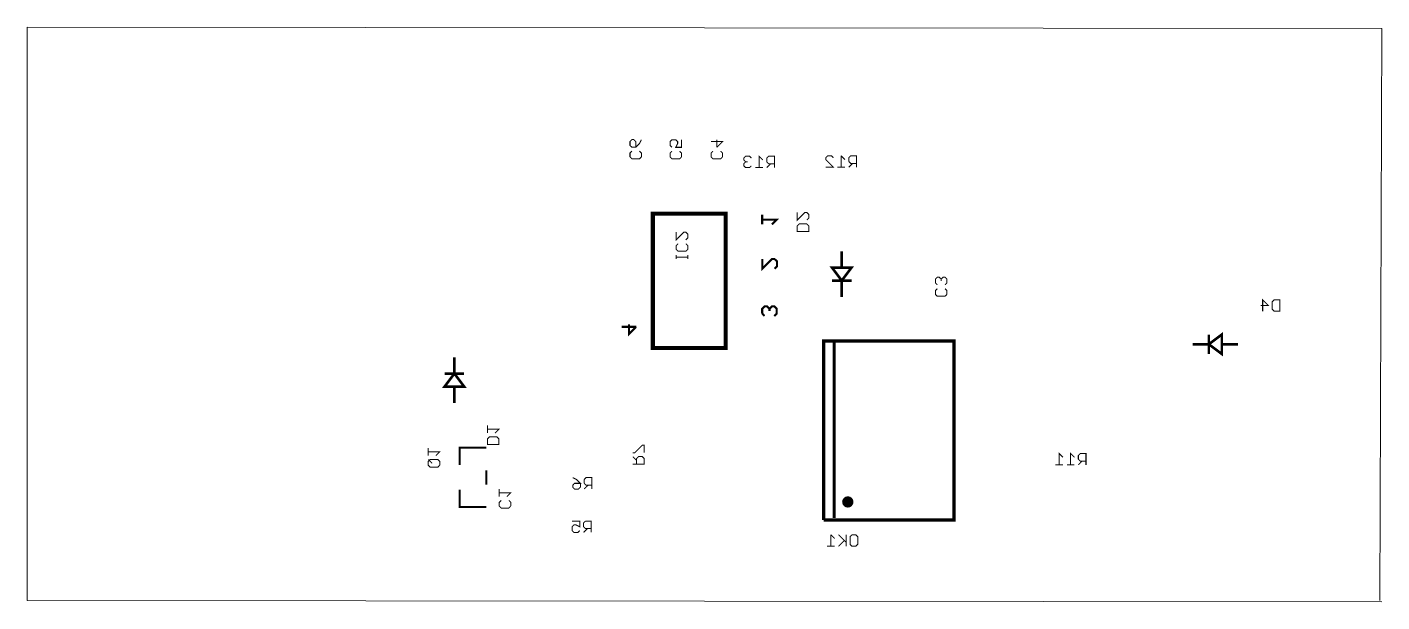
# Model space of a CAD drawing. Header units: millimetres. Extents: x 0.46 to 3.06, y 0.28 to 1.39.
import ezdxf

# ---------------------------------------------------------------- set-up
doc = ezdxf.new("R2010")
doc.units = ezdxf.units.MM
doc.layers.get('0').update_dxf_attribs({"linetype": 'CONTINUOUS', "lineweight": 0})
doc.layers.add('TRACTOR_BPLC', color=254, linetype='CONTINUOUS', lineweight=0)

# ---------------------------------------------------------------- blocks, each defined once
blk = doc.blocks.new('ROUND_27')
h = blk.add_hatch(color=256)
edge = h.paths.add_edge_path(flags=0)
edge.add_arc((0, 0), 0.0109, 0, 360)

msp = doc.modelspace()

# ---------------------------------------------------------------- linework, layer by layer
at = {"layer": 'TRACTOR_BPLC'}
for points in [[(3.059, 0.2862), (3.0628, 1.3864), (0.4606, 1.3889), (0.4606, 0.2862)], [(0.4606, 0.2862), (3.0628, 0.2836)]]:
    msp.add_lwpolyline(points, dxfattribs=at)
at = {"layer": 'TRACTOR_BPLC', "lineweight": 211}
for points, const_width in [([(1.6223, 1.1578), (1.6186, 1.1614), (1.6186, 1.1688), (1.6223, 1.1725), (1.6259, 1.1725), (1.6296, 1.1688), (1.6296, 1.1578), (1.6223, 1.1578)], 0.002), ([(1.6296, 1.1578), (1.6369, 1.1651), (1.6406, 1.1725)], 0.002), ([(1.6992, 1.1577), (1.6956, 1.1613), (1.6956, 1.1687), (1.6992, 1.1723), (1.7066, 1.1723), (1.7102, 1.1687), (1.7102, 1.165), (1.7066, 1.1577), (1.7176, 1.1577), (1.7176, 1.1723)], 0.002), ([(1.7853, 1.1577), (1.7853, 1.1724)], 0.002), ([(1.6406, 1.1393), (1.6369, 1.1357), (1.6223, 1.1357), (1.6186, 1.1393), (1.6186, 1.1467), (1.6223, 1.1504)], 0.002), ([(1.6369, 1.1504), (1.6406, 1.1467), (1.6406, 1.1393)], 0.002), ([(1.7176, 1.1392), (1.7139, 1.1356), (1.6992, 1.1356), (1.6956, 1.1392), (1.6956, 1.1466), (1.6992, 1.1502)], 0.002), ([(1.7139, 1.1502), (1.7176, 1.1466), (1.7176, 1.1392)], 0.002), ([(1.7743, 1.1688), (1.7963, 1.1688), (1.7853, 1.1577)], 0.002), ([(1.7963, 1.1393), (1.7926, 1.1356), (1.778, 1.1356), (1.7743, 1.1393), (1.7743, 1.1467), (1.778, 1.1503)], 0.002), ([(1.7926, 1.1503), (1.7963, 1.1467), (1.7963, 1.1393)], 0.002), ([(1.8518, 1.137), (1.8481, 1.1407), (1.8408, 1.1407), (1.8371, 1.137), (1.8371, 1.1334), (1.8408, 1.1297), (1.8371, 1.126), (1.8371, 1.1223), (1.8408, 1.1187), (1.8481, 1.1187), (1.8518, 1.1223)], 0.002), ([(1.8445, 1.1297), (1.8408, 1.1297)], 0.002), ([(1.8739, 1.1187), (1.8592, 1.1187)], 0.002), ([(1.8666, 1.1187), (1.8666, 1.1407), (1.8739, 1.1334)], 0.002), ([(1.896, 1.1187), (1.896, 1.1407), (1.885, 1.1407), (1.8813, 1.137), (1.8813, 1.1297), (1.885, 1.126), (1.896, 1.126)], 0.002), ([(1.8887, 1.126), (1.8813, 1.1187)], 0.002), ([(1.9946, 1.1195), (2.0093, 1.1195), (1.9946, 1.1341), (1.9946, 1.1378), (1.9983, 1.1415), (2.0056, 1.1415), (2.0093, 1.1378)], 0.002), ([(2.0314, 1.1195), (2.0167, 1.1195)], 0.002), ([(2.0241, 1.1415), (2.0314, 1.1341)], 0.002), ([(2.0241, 1.1195), (2.0241, 1.1415)], 0.002), ([(2.0535, 1.1195), (2.0535, 1.1415), (2.0425, 1.1415), (2.0388, 1.1378), (2.0388, 1.1305)], 0.002), ([(2.0388, 1.1305), (2.0425, 1.1268), (2.0535, 1.1268)], 0.002), ([(2.0462, 1.1268), (2.0388, 1.1195)], 0.002), ([(1.6625, 0.772), (1.6625, 1.03), (1.8025, 1.03), (1.8025, 0.772), (1.6625, 0.772)], 0.008), ([(1.8725, 1.0095), (1.8725, 1.0281)], 0.004), ([(1.8725, 1.0188), (1.9005, 1.0188), (1.8912, 1.0095)], 0.004), ([(1.9582, 1.0179), (1.9619, 1.0216), (1.9619, 1.0289), (1.9582, 1.0326), (1.9546, 1.0326), (1.9399, 1.0179), (1.9399, 1.0326)], 0.002), ([(1.7075, 0.9946), (1.7075, 0.9799), (1.7221, 0.9946), (1.7258, 0.9946), (1.7295, 0.9909), (1.7295, 0.9836), (1.7258, 0.9799)], 0.002), ([(1.9619, 0.9958), (1.9619, 1.0068), (1.9582, 1.0105), (1.9436, 1.0105), (1.9399, 1.0068), (1.9399, 0.9958), (1.9619, 0.9958)], 0.002), ([(1.7258, 0.9725), (1.7295, 0.9688), (1.7295, 0.9615), (1.7258, 0.9578), (1.7111, 0.9578), (1.7075, 0.9615), (1.7075, 0.9688), (1.7111, 0.9725)], 0.002), ([(1.7075, 0.9504), (1.7075, 0.9431)], 0.002), ([(1.7075, 0.9467), (1.7295, 0.9467)], 0.002), ([(1.7295, 0.9431), (1.7295, 0.9504)], 0.002), ([(1.8962, 0.9243), (1.9009, 0.929), (1.9009, 0.9384), (1.8962, 0.943), (1.8915, 0.943), (1.8728, 0.9243), (1.8728, 0.943)], 0.004), ([(2.0254, 0.9577), (2.0254, 0.9265), (2.0441, 0.9265), (2.0254, 0.9015), (2.0254, 0.8702)], 0.005), ([(2.0254, 0.9015), (2.0066, 0.9265), (2.0254, 0.9265)], 0.005), ([(2.0254, 0.9015), (2.0066, 0.9015)], 0.005), ([(2.0254, 0.9015), (2.0441, 0.9015)], 0.005), ([(2.209, 0.8933), (2.2053, 0.897), (2.2053, 0.9044), (2.209, 0.908), (2.2126, 0.908), (2.2163, 0.9044), (2.2163, 0.9007)], 0.002), ([(2.2273, 0.8749), (2.2236, 0.8713), (2.209, 0.8713), (2.2053, 0.8749), (2.2053, 0.8823), (2.209, 0.8859)], 0.002), ([(2.2163, 0.9044), (2.22, 0.908), (2.2236, 0.908), (2.2273, 0.9044), (2.2273, 0.897), (2.2236, 0.8933)], 0.002), ([(2.2236, 0.8859), (2.2273, 0.8823), (2.2273, 0.8749)], 0.002), ([(2.8338, 0.8426), (2.8338, 0.8646), (2.8448, 0.8536), (2.8301, 0.8536)], 0.002), ([(2.8522, 0.8463), (2.8522, 0.8609), (2.8559, 0.8646), (2.8669, 0.8646), (2.8669, 0.8426), (2.8559, 0.8426), (2.8522, 0.8463)], 0.002), ([(1.8725, 0.838), (1.8725, 0.8474), (1.8771, 0.852), (1.8818, 0.852), (1.8865, 0.8474), (1.8865, 0.8427)], 0.004), ([(1.8725, 0.838), (1.8771, 0.8333)], 0.004), ([(1.8865, 0.8474), (1.8912, 0.852), (1.8958, 0.852), (1.9005, 0.8474), (1.9005, 0.838), (1.8958, 0.8333)], 0.004), ([(1.6025, 0.8125), (1.6305, 0.8125)], 0.004), ([(1.6305, 0.8125), (1.6165, 0.7985), (1.6165, 0.8172)], 0.004), ([(1.9905, 0.4411), (2.2409, 0.4411), (2.2409, 0.7854), (2.0108, 0.7854), (2.0108, 0.445)], 0.006), ([(1.9905, 0.4411), (1.9905, 0.7854), (2.0108, 0.7854)], 0.006), ([(2.6991, 0.7791), (2.7304, 0.7791), (2.7304, 0.7603)], 0.005), ([(2.7554, 0.7791), (2.7554, 0.7978), (2.7304, 0.7791), (2.7304, 0.7978)], 0.005), ([(2.7304, 0.7791), (2.7554, 0.7603), (2.7554, 0.7791), (2.7866, 0.7791)], 0.005), ([(1.3, 0.7227), (1.2813, 0.7227), (1.2813, 0.7539)], 0.005), ([(1.2813, 0.7227), (1.2625, 0.6977), (1.2813, 0.6977), (1.2813, 0.6664)], 0.005), ([(1.2813, 0.7227), (1.2625, 0.7227)], 0.005), ([(1.2813, 0.6977), (1.3, 0.6977), (1.2813, 0.7227)], 0.005), ([(1.3448, 0.6083), (1.3448, 0.6229)], 0.002), ([(1.3448, 0.6156), (1.3668, 0.6156), (1.3594, 0.6083)], 0.002), ([(1.3448, 0.5862), (1.3448, 0.5972), (1.3484, 0.6008), (1.3631, 0.6008), (1.3668, 0.5972), (1.3668, 0.5862), (1.3448, 0.5862)], 0.002), ([(1.2311, 0.5649), (1.2311, 0.5796)], 0.002), ([(1.2311, 0.5723), (1.2531, 0.5723), (1.2458, 0.5649)], 0.002), ([(1.3427, 0.5801), (1.2915, 0.5801), (1.2915, 0.5467)], 0.004), ([(1.6239, 0.5704), (1.6276, 0.5704), (1.6422, 0.5851), (1.6459, 0.5851), (1.6459, 0.5704)], 0.002), ([(1.2311, 0.5465), (1.2348, 0.5428), (1.2495, 0.5428), (1.2531, 0.5465), (1.2531, 0.5538), (1.2495, 0.5575), (1.2348, 0.5575), (1.2311, 0.5538), (1.2311, 0.5465)], 0.002), ([(1.2384, 0.5502), (1.2311, 0.5575)], 0.002), ([(1.6239, 0.5483), (1.6459, 0.5483), (1.6459, 0.5593), (1.6422, 0.563), (1.6349, 0.563), (1.6312, 0.5593), (1.6312, 0.5483)], 0.002), ([(1.6312, 0.5557), (1.6239, 0.563)], 0.002), ([(2.4356, 0.5471), (2.4503, 0.5471)], 0.002), ([(2.4429, 0.5471), (2.4429, 0.5691), (2.4503, 0.5617)], 0.002), ([(2.4577, 0.5471), (2.4724, 0.5471)], 0.002), ([(2.465, 0.5471), (2.465, 0.5691), (2.4724, 0.5617)], 0.002), ([(2.4945, 0.5471), (2.4945, 0.5691), (2.4835, 0.5691), (2.4798, 0.5654), (2.4798, 0.5581)], 0.002), ([(2.4798, 0.5581), (2.4835, 0.5544), (2.4945, 0.5544)], 0.002), ([(2.4871, 0.5544), (2.4798, 0.5471)], 0.002), ([(1.3427, 0.5368), (1.3427, 0.5093)], 0.004), ([(1.5086, 0.5227), (1.5159, 0.519), (1.5233, 0.5117), (1.5122, 0.5117), (1.5086, 0.508), (1.5086, 0.5044), (1.5122, 0.5007), (1.5196, 0.5007), (1.5233, 0.5044), (1.5233, 0.5117)], 0.002), ([(1.5454, 0.5007), (1.5454, 0.5227), (1.5343, 0.5227), (1.5307, 0.519), (1.5307, 0.5117)], 0.002), ([(1.2915, 0.4994), (1.2915, 0.466), (1.3427, 0.466)], 0.004), ([(1.3675, 0.4862), (1.3675, 0.5009)], 0.002), ([(1.3675, 0.4936), (1.3896, 0.4936), (1.3822, 0.4862)], 0.002), ([(1.5307, 0.5117), (1.5343, 0.508), (1.5454, 0.508)], 0.002), ([(1.538, 0.508), (1.5307, 0.5007)], 0.002), ([(1.3896, 0.4678), (1.3859, 0.4641), (1.3712, 0.4641), (1.3675, 0.4678), (1.3675, 0.4751), (1.3712, 0.4788)], 0.002), ([(1.3859, 0.4788), (1.3896, 0.4751), (1.3896, 0.4678)], 0.002), ([(1.5221, 0.4209), (1.5184, 0.4172), (1.5111, 0.4172), (1.5074, 0.4209), (1.5074, 0.4282), (1.5111, 0.4319), (1.5147, 0.4319), (1.5221, 0.4282), (1.5221, 0.4392), (1.5074, 0.4392)], 0.002), ([(1.5332, 0.4392), (1.5295, 0.4356), (1.5295, 0.4282), (1.5332, 0.4246), (1.5442, 0.4246)], 0.002), ([(1.5368, 0.4246), (1.5295, 0.4172)], 0.002), ([(1.5332, 0.4392), (1.5442, 0.4392), (1.5442, 0.4172)], 0.002), ([(1.9971, 0.3907), (2.0118, 0.3907)], 0.002), ([(2.0045, 0.4128), (2.0045, 0.3907)], 0.002), ([(2.0118, 0.4054), (2.0045, 0.4128)], 0.002), ([(2.0339, 0.3981), (2.0192, 0.4128)], 0.002), ([(2.0192, 0.3907), (2.0302, 0.4017)], 0.002), ([(2.0339, 0.4128), (2.0339, 0.3907)], 0.002), ([(2.0413, 0.3944), (2.0413, 0.4091), (2.045, 0.4128), (2.0523, 0.4128), (2.056, 0.4091), (2.056, 0.3944), (2.0523, 0.3907), (2.045, 0.3907), (2.0413, 0.3944)], 0.002)]:
    msp.add_lwpolyline(points, dxfattribs=dict(at, const_width=const_width))

# ---------------------------------------------------------------- block references
at = {"layer": 'TRACTOR_BPLC'}
msp.add_blockref('ROUND_27', (2.037, 0.4759), dxfattribs=at)

doc.saveas('drawing.dxf')
